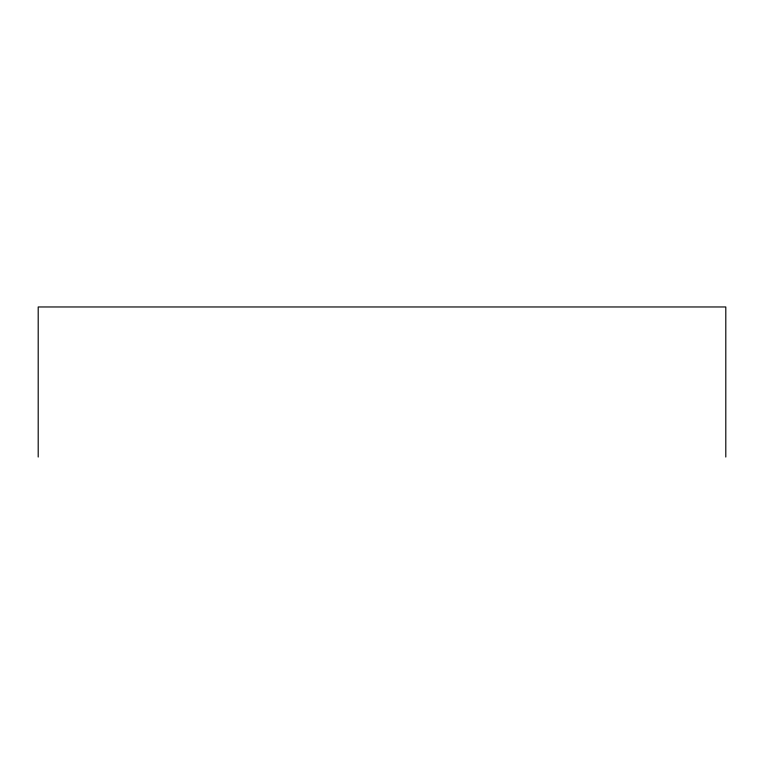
<?xml version="1.0" encoding="UTF-8"?>
<svg xmlns="http://www.w3.org/2000/svg" width="764" height="764" viewBox="0 0 764 764"><rect width="100%" height="100%" fill="white"/><g stroke="black" fill="none" stroke-linecap="round" stroke-linejoin="round"><path stroke-width="1.15" d="M725.8 457.034L725.8 306.966L38.2 306.966L38.2 457.034"/></g></svg>
